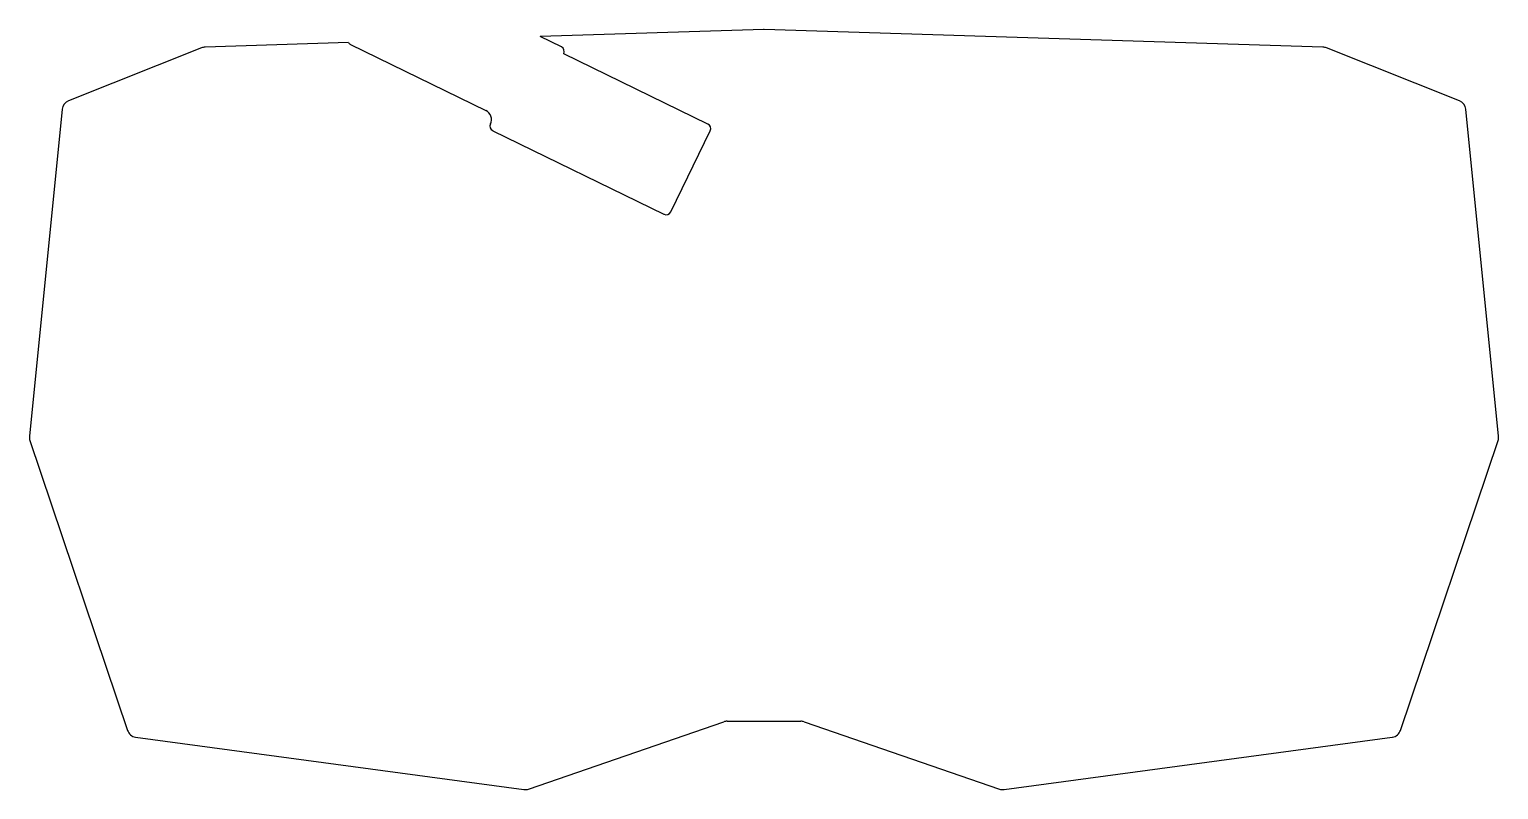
# Model space of a CAD drawing. Header units: millimetres. Extents: x 83 to 376, y -232 to -80.
import ezdxf

# ---------------------------------------------------------------- set-up
doc = ezdxf.new("R2010")
doc.units = ezdxf.units.MM

msp = doc.modelspace()

# ---------------------------------------------------------------- linework, layer by layer
for p, q in [((229.63, -80.39), (185.02, -81.8)), ((189.29, -83.89), (185.02, -81.8)), ((341.18, -83.93), (229.76, -80.39)), ((117.54, -84.07), (90.99, -94.6)), ((146.83, -83.02), (118.21, -83.93)), ((147.25, -83.41), (174.21, -96.56)), ((368.4, -94.6), (341.85, -84.07)), ((218.52, -99.25), (189.75, -85.23)), ((89.74, -96.26), (83.19, -161.47)), ((376.2, -161.47), (369.65, -96.26)), ((175.13, -99.23), (175.13, -99.23)), ((175.59, -100.57), (209.75, -117.23)), ((211.09, -116.77), (218.98, -100.59)), ((83.29, -162.31), (102.75, -220.1)), ((356.64, -220.1), (376.1, -162.31)), ((182.74, -231.8), (221.69, -218.38)), ((222.34, -218.28), (237.04, -218.28)), ((237.7, -218.38), (276.65, -231.8)), ((104.37, -221.45), (181.82, -231.89)), ((277.57, -231.89), (355.01, -221.45))]:
    msp.add_line(p, q)
for centre, radius, start, end in [((229.69, -82.39), 2, 88.1789, 91.8211), ((118.27, -85.93), 2, 91.8211, 111.6355), ((147.69, -82.51), 1, 210.6504, 244), ((188.86, -84.79), 1, 334, 64), ((341.11, -85.93), 2, 68.3645, 88.1789), ((91.73, -96.46), 2, 111.6355, 174.2688), ((173.34, -98.36), 2, 334, 64), ((367.66, -96.46), 2, 5.7312, 68.3645), ((176.03, -99.67), 1, 154, 244), ((218.08, -100.15), 1, 334, 64), ((210.19, -116.33), 1, 244, 334), ((85.18, -161.67), 2, 174.2688, 198.6087), ((374.21, -161.67), 2, 341.3913, 5.7312), ((222.34, -220.28), 2, 90, 109), ((237.04, -220.28), 2, 71, 90), ((104.64, -219.46), 2, 198.6087, 262.3221), ((354.75, -219.46), 2, 277.6779, 341.3913), ((182.09, -229.91), 2, 262.3221, 289), ((277.3, -229.91), 2, 251, 277.6779)]:
    msp.add_arc(centre, radius, start, end)

doc.saveas('drawing.dxf')
